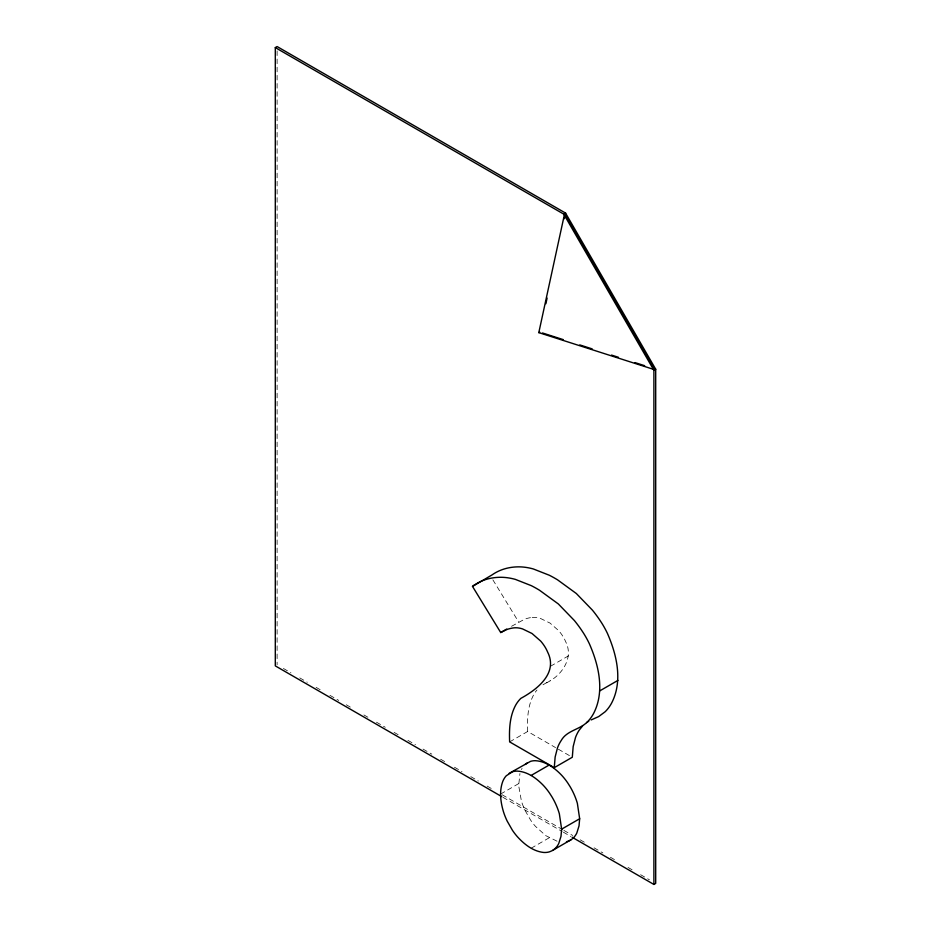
<?xml version="1.0" encoding="UTF-8"?>
<svg xmlns="http://www.w3.org/2000/svg" width="931" height="931" viewBox="0 0 931 931"><rect width="100%" height="100%" fill="white"/><g stroke="black" fill="none" stroke-linecap="round" stroke-linejoin="round"><path stroke-width="0.7" stroke-dasharray="4.66 3.49" d="M557.052 841.193L545.822 835.666L535.488 826.391A39.009 22.519 60 0 1 530.495 819.92L525.224 810.726A42.849 24.741 60 0 1 521.441 801.184L518.672 785.624L519.929 773.568M532.195 617.439A41.872 24.171 60 0 1 540.527 618.475L550.023 623.083L558.693 630.659A27.22 15.722 60 0 1 562.603 635.873L563.302 637.002A21.564 12.452 60 0 1 565.652 641.657C574.287 658.333 561.021 676.686 545.508 683.238M511.526 626.295L524.549 619.255A81.009 46.771 60 0 1 532.195 617.428M550.512 666.247L568.538 655.843M542.994 684.785L550.209 680.619M509.641 741.891L527.668 731.487L555.563 747.593M500.587 794.062L518.614 783.658M531.112 848.246L549.139 837.83M558.344 749.199L569.504 755.646M283.396 668.458L290.938 672.822M299.747 677.896L307.288 682.26M316.098 687.346L321.125 690.243M329.935 695.329L338.733 700.415M346.285 704.767L351.313 707.676M363.893 714.938L368.92 717.836M376.473 722.2L385.271 727.286M394.081 732.36L399.108 735.269M407.918 740.354L415.459 744.707M423.011 749.071L431.809 754.145M440.619 759.231L445.646 762.14M454.456 767.225L461.997 771.578M470.807 776.663L478.348 781.016M487.157 786.101L492.185 789.011M502.251 794.818L562.627 829.672M563.883 830.394L572.681 835.479M580.234 839.843L585.262 842.741M594.071 847.827L602.869 852.912M610.422 857.265L615.449 860.174M628.029 867.436L633.057 870.334M640.609 874.698L649.407 879.783M502.961 797.308L562.08 831.441M563.336 832.163L570.878 836.527M492.883 579.85L518.742 622.129M527.668 731.487C527.144 719.058 527.644 705.896 533.707 694.712A76.109 43.943 60 0 1 536.966 690.011M277.101 50.902L277.101 664.827M521.441 769.565A42.512 24.543 60 0 1 522.07 768.389"/><path stroke-width="1.4" d="M474.007 585.32L472.506 586.414L500.715 632.533L506.522 629.67A81.009 46.771 60 0 1 514.156 627.843A41.872 24.171 60 0 1 522.5 628.89L531.997 633.487L540.655 641.063A27.22 15.722 60 0 1 544.577 646.277L545.275 647.406A21.564 12.452 60 0 1 547.626 652.072C558.297 673.194 537.164 689.452 520.813 698.39A76.109 43.943 60 0 0 515.681 705.128C509.618 716.3 509.117 729.473 509.641 741.891L554.271 767.656L555.144 756.996L557.46 747.93A74.596 43.07 60 0 1 561.23 740.471C566.839 730.451 579.478 729.799 587.089 722.177A89.748 51.822 60 0 0 593.699 713.274C604.964 691.291 598.738 665.013 589.276 643.565A59.177 34.168 60 0 0 583.597 633.266L581.433 629.973A84.779 48.947 60 0 0 574.404 620.558L558.309 603.928L539.515 590.242A130.515 75.353 60 0 0 531.298 585.657L515.262 579.35A106.797 61.655 60 0 0 500.529 577.29A129.234 74.608 60 0 0 474.007 585.32M561.637 829.149L560.997 836.317L558.763 843.486A42.977 24.811 60 0 1 554.946 848.676A44.932 25.94 60 0 1 551.897 850.818L549.627 851.772A39.556 22.844 60 0 1 543.297 852.424C532.939 851.167 524.269 844.289 517.461 836.806A39.009 22.519 60 0 1 512.469 830.336L507.197 821.13A42.849 24.741 60 0 1 503.415 811.588C500.529 801.835 499.132 790.966 502.845 781.225A42.512 24.543 60 0 1 506.313 775.732L512.469 771.799A39.079 22.565 60 0 1 517.461 771.112C527.656 771.729 536.419 778.223 543.297 785.322A39.742 22.949 60 0 1 549.627 793.235L551.897 796.785A45.049 26.01 60 0 1 554.946 802.394L555.83 804.291A42.361 24.45 60 0 1 559.345 813.775L561.637 829.149L579.664 818.745L577.371 803.372A42.361 24.45 60 0 0 573.857 793.875L572.972 791.99A45.049 26.01 60 0 0 569.923 786.369L567.666 782.831A39.742 22.949 60 0 0 561.323 774.918C554.445 767.819 545.694 761.325 535.488 760.708A39.079 22.565 60 0 0 530.495 761.383L509.152 773.358M579.664 818.745L579.024 825.902L576.789 833.082A42.977 24.811 60 0 1 572.972 838.261A44.932 25.94 60 0 1 569.923 840.414L567.666 841.368A39.556 22.844 60 0 1 566.467 841.694M472.506 586.414L492.034 574.916A129.234 74.608 60 0 1 518.544 566.851A106.797 61.655 60 0 1 533.288 568.946L549.325 575.253A130.515 75.353 60 0 1 557.541 579.827L576.336 593.524L592.43 610.154A84.779 48.947 60 0 1 599.459 619.569L601.624 622.862A59.177 34.168 60 0 1 607.315 633.15C616.764 654.609 623.002 680.887 611.725 702.858A89.748 51.822 60 0 1 605.115 711.773L598.691 716.567L591.162 719.942M538.805 332.623L564.628 213.618L654.772 369.747L538.805 332.623L539.724 332.088M545.88 303.75L547.102 298.083M564.326 218.75L565.559 213.083L277.101 46.55L275.297 47.586L275.297 665.874L501.704 796.587M582.585 725.982L579.268 730.067A74.596 43.07 60 0 0 575.486 737.527L573.17 746.592L572.297 757.252L554.271 767.656M525.224 764.456L527.179 762.955M586.553 722.607L588.776 721.188M275.297 47.586L563.755 214.13L565.559 213.083L655.703 369.223L655.703 883.414L653.899 884.45L572.134 837.248M653.899 884.45L653.899 370.259L655.703 369.223L652.934 368.339M500.715 632.533L506.72 629.065M599.913 690.802L617.94 680.398M531.112 775.465L549.139 765.049M552.967 850.189L570.994 839.785M542.482 332.972L563.197 339.606M579.769 344.912L592.186 348.881M611.516 355.072L618.417 357.283M634.989 362.59L644.659 365.685M563.755 214.13L653.899 370.259"/></g></svg>
